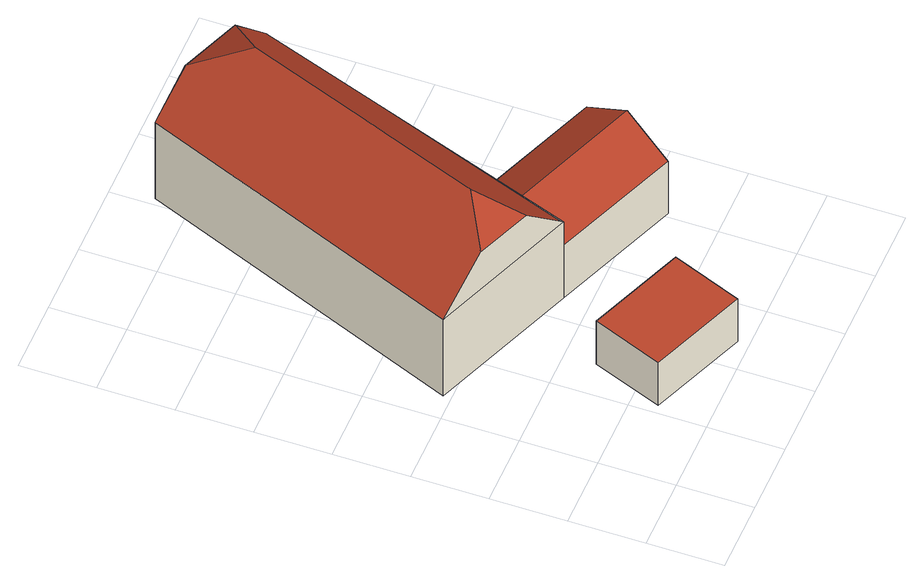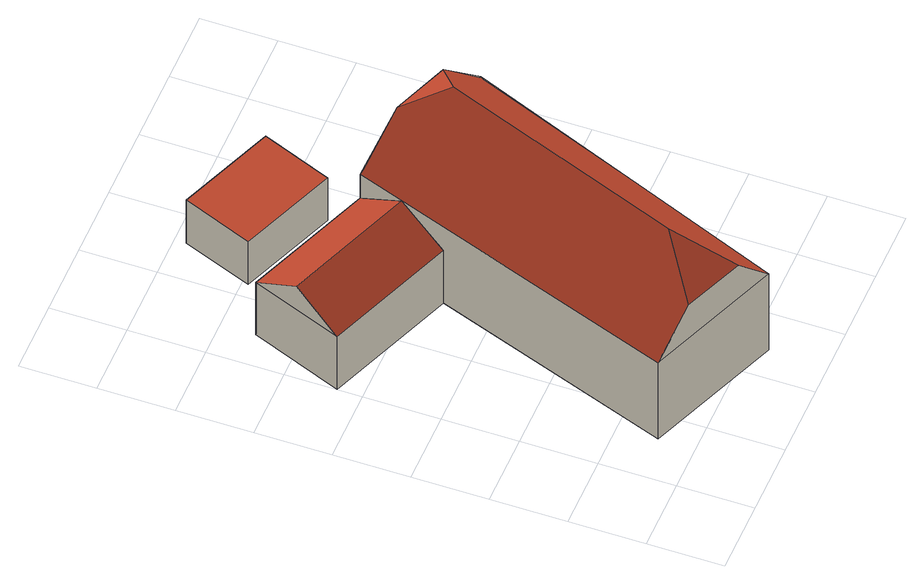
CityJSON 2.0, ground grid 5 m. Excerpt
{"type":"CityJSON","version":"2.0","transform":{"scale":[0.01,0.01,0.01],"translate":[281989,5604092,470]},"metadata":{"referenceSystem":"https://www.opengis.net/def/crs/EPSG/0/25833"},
"CityObjects":{
"building1":{"type":"Building","attributes":{"QualitaetDacherkennung":"100","Dachneigung":"90","Dachorientierung":"0","Dachflaeche":"35.003","Firsthoehe":"474.273","MittlereTraufHoehe":"474.273","AbsoluteHoehe":"470.513","Dachtyp_tridicon":"PolyFlatRoof","Gemeindeschluessel":14523310,"function":"31001_9998","roofType":"1000","measuredHeight":3.76,"storeysAboveGround":1},"geometry":[{"type":"MultiSurface","lod":"2","boundaries":[[[0,1,2,3]],[[4,5,1,0]],[[6,7,5,4]],[[3,2,7,6]],[[4,0,3,6]],[[1,5,7,2]]],"semantics":{"surfaces":[{"type":"WallSurface"},{"type":"RoofSurface"},{"type":"GroundSurface"}],"values":[0,0,0,0,1,2]}}]},
"building2":{"type":"Building","attributes":{"QualitaetDacherkennung":"98","Dachneigung":"43.965","Dachorientierung":"-159.251","Dachflaeche":"341.003","Firsthoehe":"484.084","MittlereTraufHoehe":"478.787","AbsoluteHoehe":"472.101","Dachtyp_tridicon":"HippedGableRoof","Gemeindeschluessel":14523310,"function":"31001_9998","roofType":"3300","measuredHeight":11.98,"storeysAboveGround":4},"children":["building2-1"],"geometry":[{"type":"MultiSurface","lod":"2","boundaries":[[[8,9,10,11]],[[12,13,9,8]],[[11,10,14,15]],[[8,16,17,12]],[[15,18,19,11]],[[16,20,17]],[[18,21,19]],[[11,19,21,20,16,8]],[[12,17,20,21,18,15]],[[9,13,14,10]],[[12,15,22,23,24,25,13]],[[14,25,24,22]],[[23,22,24]]],"semantics":{"surfaces":[{"type":"WallSurface"},{"type":"RoofSurface"},{"type":"GroundSurface"},{"type":"ClosureSurface"}],"values":[0,0,0,0,0,1,1,1,1,2,0,3,3]}}]},
"building2-1":{"type":"BuildingPart","attributes":{"QualitaetDacherkennung":"100","Dachneigung":"57.827","Dachorientierung":"111.248","Dachflaeche":"71.831","Firsthoehe":"478.766","MittlereTraufHoehe":"476.708","AbsoluteHoehe":"472.101","Dachtyp_tridicon":"GableRoof","roofType":"3100","measuredHeight":6.67,"storeysAboveGround":2},"parents":["building2"],"geometry":[{"type":"MultiSurface","lod":"2","boundaries":[[[22,14,26,27]],[[28,29,25,24]],[[27,26,29,28]],[[28,30,27]],[[27,30,23,22]],[[24,23,30,28]],[[14,25,29,26]],[[22,24,25,14]],[[22,23,24]]],"semantics":{"surfaces":[{"type":"WallSurface"},{"type":"RoofSurface"},{"type":"GroundSurface"},{"type":"ClosureSurface"}],"values":[0,0,0,0,1,1,2,3,3]}}]}
},
"vertices":[
[1399,541,427],[1399,541,51],[747,797,51],[747,797,427],[1216,76,427],[1216,76,51],[564,332,427],[564,332,51],
[915,3673,879],[915,3673,210],[42,1502,210],[42,1502,879],[1821,3316,879],[1821,3316,210],[1038,1115,210],[1038,1115,879],[1162,3575,1167],[1571,3414,1171],[732,1233,1204],[350,1382,1207],[1242,3161,1408],[634,1556,1408],[1038,1115,671],[1147,1423,877],[1257,1731,671],[1257,1731,210],
[1895,781,210],[1895,781,671],[2132,1391,671],[2132,1391,210],[2014,1086,877]
]}
